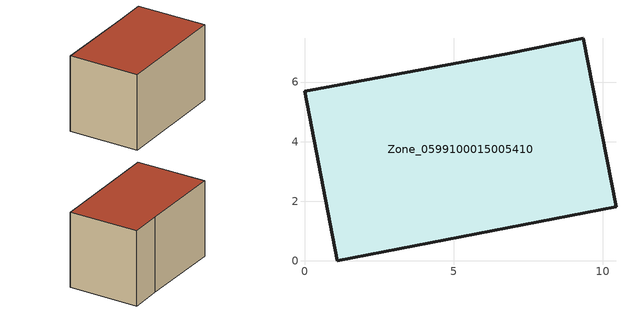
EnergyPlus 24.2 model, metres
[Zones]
Zone_0599100015005410
 floor ground (C_G): 9.35,7.47 10.45,1.82 1.11,0 0,5.69 6.81,6.96 z1.02
 wall outside (C_F): 6.81,6.96 0,5.69 1.11,0 10.45,1.82 9.35,7.47 6.81,6.96 z1.02:7.27
 roof outside (C_R): 10.45,1.82 9.35,7.47 6.81,6.96 0,5.69 1.11,0 z7.27
[BUILDING]
Pand.0599100015005410: North Axis=0; Terrain=City; Loads Convergence Tolerance Value=0.04; Temperature Convergence Tolerance Value=0.4; Solar Distribution=FullExterior; Maximum Number of Warmup Days=25; Minimum Number of Warmup Days=1
[Site:Location]
Rotterdam.The.Hague.AP_ZH_NLD Design_Conditions: Latitude=51.96; Longitude=4.45; Time Zone=1; Elevation=-4.5
[SITE:GROUNDTEMPERATURE:BUILDINGSURFACE]
18, 18, 18, 18, 18, 18, 18, 18, 18, 18, 18, 18
[MATERIAL] Thermal Absorptance=0.9; Solar Absorptance=0.7; Visible Absorptance=0.7
Name | Roughness | Thickness | Conductivity | Density | Specific Heat
G.TI.1946-1964 | MediumSmooth | 0.15 | 1 | 540 | 1210
F.TI.1946-1964 | Rough | 0.3 | 0.857143 | 1920 | 840
R.TI.1946-1964 | MediumRough | 0.2 | 0.277778 | 1500 | 1000
[CONSTRUCTION]
C_G: G.TI.1946-1964
C_F: F.TI.1946-1964
C_R: R.TI.1946-1964
[ZONE]
Zone_0599100015005410: Type=1; Multiplier=1; Ceiling Height=Autocalculate; Volume=Autocalculate; Floor Area=autocalculate; Part of Total Floor Area=Yes
[ZONEINFILTRATION:DESIGNFLOWRATE]
Infil_Zone_0599100015005410: Zone or ZoneList or Space or SpaceList=Zone_0599100015005410; Schedule=AlwaysOn; Design Flow Rate Calculation Method=Flow/Area; Flow Rate per Floor Area=0.003; Constant Term Coefficient=1; Temperature Term Coefficient=0; Velocity Term Coefficient=0; Velocity Squared Term Coefficient=0
[HVACTEMPLATE:ZONE:IDEALLOADSAIRSYSTEM]
Zone_0599100015005410: Maximum Heating Supply Air Temperature=50; Minimum Cooling Supply Air Temperature=13; Maximum Heating Supply Air Humidity Ratio=0.0156; Minimum Cooling Supply Air Humidity Ratio=0.0077; Heating Limit=NoLimit; Cooling Limit=NoLimit; Dehumidification Control Type=ConstantSensibleHeatRatio; Cooling Sensible Heat Ratio=0.7; Dehumidification Setpoint=60; Humidification Control Type=None; Humidification Setpoint=30; Outdoor Air Method=None; Outdoor Air Flow Rate per Person=0.00944; Outdoor Air Flow Rate per Zone Floor Area=0; Outdoor Air Flow Rate per Zone=0; Demand Controlled Ventilation Type=None; Outdoor Air Economizer Type=NoEconomizer; Heat Recovery Type=None; Sensible Heat Recovery Effectiveness=0.7; Latent Heat Recovery Effectiveness=0.65
[ZONECONTROL:THERMOSTAT]
ThermostatControl_Zone_0599100015005410: Zone or ZoneList=Zone_0599100015005410; Control Type Schedule=DualSetpointControlType; Control 1=Thermostat_Zone_0599100015005410; Temperature Difference Between Cutout And Setpoint=0
[THERMOSTATSETPOINT:DUALSETPOINT]
Thermostat_Zone_0599100015005410: Heating Setpoint Temperature Schedule=HeatingSetpoint_Zone_0599100015005410; Cooling Setpoint Temperature Schedule=CoolingSetpoint_Zone_0599100015005410
[SCHEDULE:COMPACT]
HeatingSetpoint_Zone_0599100015005410: Through: 12/31, For: AllDays, Until: 24:00, 21
CoolingSetpoint_Zone_0599100015005410: Through: 12/31, For: AllDays, Until: 24:00, 24
DualSetpointControlType: Through: 12/31, For: AllDays, Until: 24:00, 4
AlwaysOn: Through: 12/31, For: AllDays, Until: 24:00, 1
